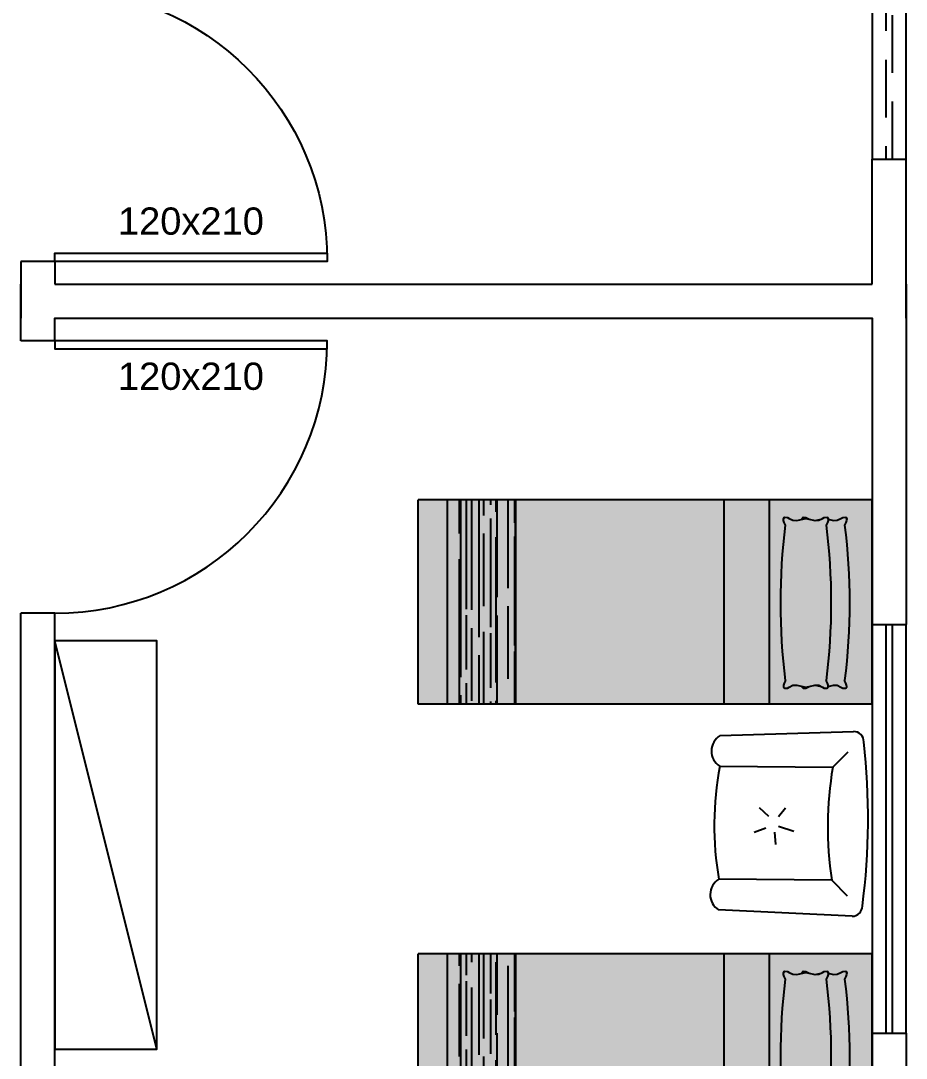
# Model space of a CAD drawing. Header units: centimetres. Extents: x 0 to 1084401, y -139216 to 99734.
# Drawn here: x 912420.2 to 912810.2, y 10911 to 11368 of the extents above; entities that cross this region are included whole.
import ezdxf
from ezdxf.enums import TextEntityAlignment as Align

# ---------------------------------------------------------------- set-up
doc = ezdxf.new("R2010")
doc.units = ezdxf.units.CM
doc.header["$LTSCALE"] = 4
doc.linetypes.add('DASHED2', pattern=[9.524999999999999, 6.35, -3.175])
for name, color, linetype in [('0.1', 1, 'Continuous'), ('0.2', 2, 'Continuous'), ('0.6', 6, 'Continuous'), ('02-CONT', 2, 'Continuous'), ('AIT-LAY-HTC', 254, 'Continuous'), ('AIT-LAY-MOB', 2, 'Continuous')]:
    doc.layers.add(name, color=color, linetype=linetype)
doc.styles.add('2mm 1-50', font='arial.ttf', dxfattribs={"height": 0.1})

# ---------------------------------------------------------------- blocks, each defined once
blk = doc.blocks.new('1_00e')
blk.add_lwpolyline([(-28.40539012428269, -52.25289090163764), (-25.40539012428269, -52.25289090163764), (-25.40539012428269, 47.74710909836236), (-28.40539012428269, 47.74710909836236)], close=True)
at = {"color": 1}
blk.add_arc((-28.40539012428326, -52.25289090163764), 100, 0, 90, dxfattribs=at)
blk = doc.blocks.new('CAMA-SOLTEIRO')
h = blk.add_hatch()
h.set_pattern_fill('AR-RROOF', color=256, scale=0.08, style=0)
h.set_pattern_definition([(0, (-259.2971654992087, -62.25848343646964), (0.176, 0.08), [1.2, -0.16, 0.4, -0.08]), (0, (-259.1907654992087, -62.21848343646964), (-0.08, 0.1064), [0.24, -0.0264, 0.48, -0.06]), (0, (-259.2571654992087, -62.19048343646964), (0.416, 0.0536), [0.64, -0.112, 0.32, -0.08])])
h.paths.add_polyline_path([(0.4499999999999886, -1.569999999997059), (-0.4500000000000455, -1.569999999997044), (-0.4500000000000455, -1.869999999999941), (0.4499999999999886, -1.869999999999969)])
at = {"layer": 'AIT-LAY-HTC'}
h = blk.add_hatch(color=254, dxfattribs=at)
h.paths.add_polyline_path([(0.4499999999999886, -0.6535763996212509), (-0.4499999999999886, -0.6535763996212509), (-0.4499999999999886, -1.569999999997044), (0.4499999999999886, -1.569999999997044)])
h.paths.add_polyline_path([(0.4499999999999886, -2.131628207280301e-14), (-0.4499999999999886, -7.105427357601002e-15), (-0.4500000000000455, -0.4535763996212623), (0.4499999999999886, -0.4535763996212623)])
h.paths.add_polyline_path([(0.3716982436171747, -0.373121244349754), (0.3723867664295994, -0.3861706267807321), (0.3655536251368972, -0.390699628518469), (0.3589239480322135, -0.390246726289142), (0.3496964401738865, -0.3873305654911334), (0.3375292817262334, -0.3814624037465322, -0.06240135273612517), (-0.3458491167673401, -0.3814624037465322), (-0.3580162752151068, -0.3873305654911476), (-0.3672437830732633, -0.3902467262891278), (-0.3738734601780038, -0.3906996285184547), (-0.3807066014707061, -0.3861706267807179), (-0.3800180786582814, -0.3731212443497398), (-0.3760551388454587, -0.3650755000255188), (-0.3677125645626802, -0.3491925823837292), (-0.367078841438115, -0.3321323483973302), (-0.3724699016728437, -0.3091402599489683), (-0.3738734601780038, -0.3092361431671051), (-0.3807066014707061, -0.3047071414293683), (-0.3800180786582814, -0.2916577589983902), (-0.3760551388454587, -0.2836120146741834), (-0.3731809529210182, -0.2781400276378534), (-0.3671426902825488, -0.2523877149917055), (-0.3671057082908646, -0.2513921359974702), (-0.3671426902825488, -0.2503965570033344), (-0.373180952921075, -0.2246442443571155), (-0.3760551388455156, -0.2191722573209276), (-0.3800180786582814, -0.2111265129965787), (-0.3807066014707061, -0.1980771305656006), (-0.3738734601780038, -0.1935481288278922), (-0.3724699016728437, -0.1936440120460148), (-0.367078841438115, -0.1706519235976387), (-0.3677125645626802, -0.1535916896112397), (-0.3760551388455156, -0.1377087719694785), (-0.3800180786582814, -0.1296630276452575), (-0.3807066014707061, -0.116613645214251), (-0.3738734601780038, -0.1120846434765284), (-0.3672437830733202, -0.1125375457058411), (-0.3580162752149931, -0.1154537065038497), (-0.3458491167673401, -0.1213218682484509, -0.06240135273612597), (0.3375292817262334, -0.1213218682484509), (0.3496964401739433, -0.1154537065038497), (0.3589239480322135, -0.1125375457058553), (0.3655536251368972, -0.1120846434765284), (0.3723867664295994, -0.1166136452142652), (0.3716982436171747, -0.1296630276452575), (0.3677353038042952, -0.1377087719695922), (0.3593927295215735, -0.1535916896112681), (0.3587590063970083, -0.1706519235976671), (0.364150066631737, -0.193644012046029), (0.3655536251368972, -0.193548128827878), (0.3723867664295994, -0.1980771305656006), (0.3716982436171747, -0.2111265129965929), (0.3677353038042384, -0.2191722573211123), (0.3648611178799115, -0.2246442443571297), (0.3588228552414421, -0.250396557003306), (0.358785873249758, -0.251392135997456), (0.3588228552414421, -0.2523877149917482), (0.3648611178799115, -0.2781400276378392), (0.3677353038042952, -0.2836120146742545), (0.3716982436171747, -0.2916577589984044), (0.3723867664295994, -0.3047071414293683), (0.3655536251368972, -0.3092361431670909), (0.364150066631737, -0.3091402599489825), (0.3587590063970083, -0.3321323483973586), (0.3593927295215735, -0.3491925823837292), (0.3677353038044657, -0.3650755000253483)], flags=16)
h.paths.add_polyline_path([(-0.4500000000000455, -1.869999999999926), (-0.4499999999999886, -1.99999999999995), (0.4499999999999886, -1.99999999999995), (0.4499999999999886, -1.869999999999969)])
h = blk.add_hatch(color=252, dxfattribs=at)
edge = h.paths.add_edge_path()
edge.add_line((0.3677353038042384, -0.1377087719696206), (0.3716982436171179, -0.1296630276452433))
edge.add_line((0.3716982436171747, -0.1296630276452433), (0.3723867664295994, -0.1166136452142652))
edge.add_line((0.3723867664295994, -0.1166136452142652), (0.3655536251368972, -0.1120846434765284))
edge.add_line((0.3655536251368972, -0.1120846434765284), (0.3589239480322135, -0.1125375457058411))
edge.add_line((0.3589239480322135, -0.1125375457058553), (0.3496964401739433, -0.1154537065038497))
edge.add_line((0.3496964401739433, -0.1154537065038355), (0.3375292817262334, -0.1213218682484509))
edge.add_ellipse((-0.004159917520553336, -2.848495806804841), major_axis=(1.943480023054445, 1.943480023054444), ratio=0.9999999999999957, start_angle=37.85859147788927, end_angle=52.14140852211052)
edge.add_line((-0.3458491167673401, -0.1213218682484651), (-0.35801627521505, -0.1154537065038497))
edge.add_line((-0.35801627521505, -0.1154537065038497), (-0.3672437830732633, -0.1125375457058553))
edge.add_line((-0.3672437830733202, -0.1125375457058553), (-0.3738734601780607, -0.1120846434765284))
edge.add_line((-0.3738734601780607, -0.1120846434765426), (-0.380706601470763, -0.116613645214251))
edge.add_line((-0.3807066014707061, -0.116613645214251), (-0.3800180786582814, -0.1296630276452433))
edge.add_line((-0.3800180786582814, -0.1296630276452433), (-0.3760551388454587, -0.1377087719697059))
edge.add_line((-0.3760551388454019, -0.1377087719697201), (-0.3677125645626802, -0.1535916896112681))
edge.add_line((-0.3677125645626802, -0.1535916896112681), (-0.367078841438115, -0.1706519235976671))
edge.add_line((-0.367078841438115, -0.1706519235976671), (-0.3724699016728437, -0.1936440120460148))
edge.add_line((-0.3724699016728437, -0.1936440120460148), (-0.3672437830733202, -0.1940010310572049))
edge.add_line((-0.3672437830733202, -0.1940010310572049), (-0.35801627521505, -0.1969171918551993))
edge.add_line((-0.35801627521505, -0.1969171918551993), (-0.3458491167673401, -0.2027853535998148))
edge.add_ellipse((-0.004159917520553336, -2.929959292156191), major_axis=(1.943480023054446, 1.943480023054447), ratio=0.9999999999999976, start_angle=37.85859147788932, end_angle=52.14140852211062, ccw=False)
edge.add_line((0.3375292817262334, -0.2027853535998148), (0.3496964401739433, -0.1969171918551851))
edge.add_line((0.3496964401739433, -0.1969171918551709), (0.3589239480322703, -0.1940010310572049))
edge.add_line((0.3589239480322135, -0.1940010310572049), (0.364150066631737, -0.193644012046029))
edge.add_line((0.364150066631737, -0.193644012046029), (0.3587590063970083, -0.1706519235976671))
edge.add_line((0.3587590063970083, -0.1706519235976671), (0.3593927295215735, -0.1535916896112681))
edge.add_line((0.3593927295215735, -0.1535916896112681), (0.3677353038042952, -0.1377087719696206))
edge = h.paths.add_edge_path()
edge.add_line((0.3585894172769599, -0.2513921359974987), (0.3588228552414421, -0.250396557003306))
edge.add_line((0.3588228552414421, -0.250396557003306), (0.3593927295215735, -0.2350551749626035))
edge.add_line((0.3593927295215735, -0.2350551749626035), (0.367735303804352, -0.2191722573207713))
edge.add_line((0.367735303804352, -0.2191722573207713), (0.3716982436171747, -0.2111265129966071))
edge.add_line((0.3716982436171747, -0.2111265129966071), (0.3723867664295994, -0.198077130565629))
edge.add_line((0.3723867664295994, -0.198077130565629), (0.3655536251368972, -0.1935481288278922))
edge.add_line((0.3655536251368972, -0.193548128827878), (0.3589239480322135, -0.1940010310571907))
edge.add_line((0.3589239480322135, -0.1940010310572049), (0.3496964401739433, -0.1969171918551993))
edge.add_line((0.3496964401739433, -0.1969171918551993), (0.3375292817262334, -0.2027853535998148))
edge.add_ellipse((-0.004159917520553336, -2.929959292156191), major_axis=(1.94348002305446, 1.94348002305446), ratio=0.9999999999999964, start_angle=37.85859147788919, end_angle=52.14140852211058)
edge.add_line((-0.3458491167673401, -0.2027853535998148), (-0.3580162752149931, -0.1969171918552135))
edge.add_line((-0.3580162752149931, -0.1969171918552135), (-0.3672437830733202, -0.1940010310571907))
edge.add_line((-0.3672437830733202, -0.1940010310571907), (-0.3738734601780038, -0.1935481288278638))
edge.add_line((-0.3738734601780038, -0.193548128827878), (-0.3807066014707061, -0.1980771305656006))
edge.add_line((-0.3807066014707061, -0.1980771305656006), (-0.3800180786582814, -0.2111265129965929))
edge.add_line((-0.3800180786582814, -0.2111265129965929), (-0.376055138845345, -0.2191722573210413))
edge.add_line((-0.376055138845345, -0.2191722573210413), (-0.3677125645626802, -0.2350551749625893))
edge.add_line((-0.3677125645626802, -0.2350551749626035), (-0.3671426902825488, -0.250396557003306))
edge.add_line((-0.3671426902825488, -0.2503965570032918), (-0.3669092523180666, -0.2513921359974702))
edge.add_line((-0.3669092523180666, -0.2513921359974702), (-0.3732120659238944, -0.278272720073609))
edge.add_line((-0.3732120659238944, -0.278272720073609), (-0.3759659441697067, -0.2921238786731593))
edge.add_line((-0.3759659441697067, -0.2921238786731593), (-0.3732120659238944, -0.3059750372728232))
edge.add_line((-0.3732120659238944, -0.3059750372728232), (-0.367078841438115, -0.3321323483973302))
edge.add_line((-0.367078841438115, -0.3321323483973302), (-0.3677125645626802, -0.3491925823837292))
edge.add_line((-0.3677125645626802, -0.3491925823837292), (-0.3760551388454587, -0.3650755000255756))
edge.add_line((-0.3760551388454587, -0.3650755000255756), (-0.3800180786582814, -0.3731212443497398))
edge.add_line((-0.3800180786582814, -0.3731212443497398), (-0.3807066014707061, -0.3861706267807179))
edge.add_line((-0.3807066014707061, -0.3861706267807179), (-0.3738734601780607, -0.3906996285184547))
edge.add_line((-0.3738734601780607, -0.390699628518469), (-0.3672437830733202, -0.390246726289142))
edge.add_line((-0.3672437830733202, -0.3902467262891278), (-0.35801627521505, -0.3873305654911192))
edge.add_line((-0.3580162752149931, -0.3873305654911192), (-0.3458491167673401, -0.381462403746518))
edge.add_ellipse((-0.004159917520553336, 2.345711534809816), major_axis=(1.943480023054408, 1.943480023054407), ratio=0.9999999999999963, start_angle=217.8585914778892, end_angle=232.1414085221106)
edge.add_line((0.3375292817262334, -0.3814624037465322), (0.3496964401739433, -0.3873305654911476))
edge.add_line((0.3496964401739433, -0.3873305654911476), (0.3589239480321567, -0.390246726289142))
edge.add_line((0.3589239480321567, -0.390246726289142), (0.3655536251368403, -0.3906996285184832))
edge.add_line((0.3655536251368972, -0.390699628518469), (0.3723867664295994, -0.3861706267807321))
edge.add_line((0.3723867664295994, -0.3861706267807321), (0.3716982436171747, -0.373121244349754))
edge.add_line((0.3716982436171747, -0.3731212443497398), (0.3677353038042384, -0.3650755000254762))
edge.add_line((0.3677353038042384, -0.3650755000254762), (0.3593927295215735, -0.3491925823837292))
edge.add_line((0.3593927295215735, -0.3491925823837292), (0.3587590063970083, -0.3321323483973302))
edge.add_line((0.3587590063970083, -0.3321323483973444), (0.3648922308827878, -0.3059750372727663))
edge.add_line((0.3648922308827878, -0.3059750372727521), (0.3676461091286001, -0.2921238786731735))
edge.add_line((0.3676461091286001, -0.2921238786731735), (0.3648922308827878, -0.2782727200736659))
edge.add_line((0.3648922308827878, -0.2782727200736659), (0.3585894172769599, -0.2513921359974987))
for points in [[(0.4499999999999886, -0.6535763996212509), (0.4499999999999886, -0.4535763996212623), (-0.4499999999999886, -0.4535763996212623), (-0.4499999999999886, -0.6535763996212509)], [(-0.4499999999999886, -1.569999999997044), (0.4499999999999886, -1.569999999997044), (0.4499999999999886, -1.869999999999955), (-0.4499999999999886, -1.869999999999955)]]:
    blk.add_hatch(color=252, dxfattribs=at).paths.add_polyline_path(points)
for p, q in [((-0.4500000000000455, 7.105427357601002e-15), (0.4499999999999886, -7.105427357601002e-15)), ((-0.4500000000000455, 7.105427357601002e-15), (-0.4499999999999886, -1.99999999999995)), ((0.4499999999999886, -7.105427357601002e-15), (0.4499999999999886, -1.99999999999995)), ((0.4499999999999886, -0.05000000000000426), (0.4499999999999886, -1.949999999999953)), ((0.4499999999999886, -0.4535763996212623), (-0.4499999999999886, -0.4535763996212623)), ((0.4499999999999886, -0.6535763996212509), (-0.4499999999999886, -0.6535763996212509)), ((-0.4499999999999886, -1.569999999997044), (0.4499999999999886, -1.569999999997044)), ((-0.4499999999999886, -1.869999999999941), (0.4499999999999886, -1.869999999999955)), ((-0.4499999999999886, -1.99999999999995), (0.4499999999999886, -1.99999999999995))]:
    blk.add_line(p, q)
for points in [[(-0.3724699016728437, -0.1936440120460148), (-0.367078841438115, -0.1706519235976529), (-0.3677125645626802, -0.1535916896112539), (-0.3760551388454587, -0.1377087719695353), (-0.3800180786582814, -0.1296630276452433), (-0.3807066014707061, -0.1166136452142652), (-0.3738734601780038, -0.1120846434765284), (-0.3672437830733202, -0.1125375457058553), (-0.35801627521505, -0.1154537065038497), (-0.3458491167673401, -0.1213218682484651)], [(0.364150066631737, -0.1936440120460148), (0.3587590063970083, -0.1706519235976671), (0.3593927295215735, -0.1535916896112539), (0.3677353038042952, -0.1377087719695496), (0.3716982436171747, -0.1296630276452575), (0.3723867664295994, -0.1166136452142652), (0.3655536251368972, -0.1120846434765284), (0.3589239480322135, -0.1125375457058553), (0.3496964401739433, -0.1154537065038497), (0.3375292817262334, -0.1213218682484651)], [(-0.3458491167673401, -0.3814624037465322), (-0.35801627521505, -0.3873305654911476), (-0.3672437830733202, -0.3902467262891278), (-0.3738734601780038, -0.3906996285184547), (-0.3807066014707061, -0.3861706267807179), (-0.3800180786582814, -0.3731212443497398), (-0.3760551388454587, -0.3650755000254478), (-0.3677125645626802, -0.3491925823837292), (-0.367078841438115, -0.3321323483973302), (-0.3732120659238944, -0.3059750372727663), (-0.3759659441697067, -0.2921238786731593), (-0.3732120659238944, -0.2782727200735664), (-0.367078841438115, -0.2521154089490025), (-0.3677125645626802, -0.2350551749626035), (-0.3760551388454587, -0.219172257320885), (-0.3800180786582814, -0.2111265129965929), (-0.3807066014707061, -0.1980771305656148), (-0.3738734601780038, -0.193548128827878), (-0.3672437830733202, -0.1940010310572049), (-0.35801627521505, -0.1969171918551993), (-0.3458491167673401, -0.2027853535998148)], [(-0.3671426902825488, -0.2523877149916771), (-0.367078841438115, -0.2506688630459806), (-0.373180952921075, -0.2246442443571155)], [(0.3375292817262334, -0.3814624037465322), (0.3496964401739433, -0.3873305654911476), (0.3589239480322135, -0.390246726289142), (0.3655536251368972, -0.390699628518469), (0.3723867664295994, -0.3861706267807321), (0.3716982436171747, -0.373121244349754), (0.3677353038042952, -0.365075500025462), (0.3593927295215735, -0.3491925823837434), (0.3587590063970083, -0.3321323483973444), (0.3648922308827878, -0.3059750372727805), (0.3676461091286001, -0.2921238786731735), (0.3648922308827878, -0.2782727200735806), (0.3587590063970083, -0.2521154089490167), (0.3593927295215735, -0.2350551749626035), (0.3677353038042952, -0.219172257320885), (0.3716982436171747, -0.2111265129966071), (0.3723867664295994, -0.1980771305656148), (0.3655536251368972, -0.193548128827878), (0.3589239480322135, -0.1940010310572049), (0.3496964401739433, -0.1969171918551993), (0.3375292817262334, -0.2027853535998148)], [(0.3588228552414421, -0.2523877149916913), (0.3587590063970083, -0.2506688630459948), (0.3648611178799115, -0.2246442443571155)], [(-0.3724699016728437, -0.3091402599489825), (-0.3738734601780038, -0.3092361431671051), (-0.3807066014707061, -0.3047071414293683), (-0.3800180786582814, -0.2916577589983902), (-0.3760551388454587, -0.2836120146740981), (-0.373180952921075, -0.2781400276378818)], [(0.364150066631737, -0.3091402599489825), (0.3655536251368972, -0.3092361431671051), (0.3723867664295994, -0.3047071414293825), (0.3716982436171747, -0.2916577589983902), (0.3677353038042952, -0.2836120146740981), (0.3648611178799115, -0.2781400276378818)]]:
    blk.add_lwpolyline(points)
for centre, radius, start, end in [((-0.004159917520553336, -2.848495806804841), 2.748495806804713, 82.85859147788834, 97.14140852211166), ((-0.004159917520553336, -2.929959292156191), 2.748495806804713, 82.85859147788834, 97.14140852211166), ((-0.004159917520553336, 2.345711534809816), 2.748495806804664, 262.8585914778884, 277.1414085221116)]:
    blk.add_arc(centre, radius, start, end)
blk = doc.blocks.new('Poltrona08')
for p, q in [((-49.37355434940944, -15.72616752609145), (-49.37355434940944, 39.27383247390898)), ((5.626445650590281, 39.27383247390898), (5.626445650590281, -15.72616752609145)), ((-20.37521952551106, 13.07900181849368), (-18.02898095166735, 20.58190801911918)), ((-29.2909328934294, 16.36152345113095), (-25.06770044392762, 13.07900181849368)), ((-17.55973248275292, 11.20327594779246), (-11.45950615759236, 11.67220877437826)), ((-25.06770044392762, 8.389687141740989), (-29.2909328934294, 3.700372464987946)), ((-19.43672258768149, 6.982894097625572), (-17.27983121032299, 1.207633293280477))]:
    blk.add_line(p, q)
for points in [[(-64.37355434940893, -15.72616752609145), (-66.8735543494095, 49.27383247390912)], [(-49.37355434940943, 39.27383247390898), (-56.87355434940936, 46.77383247390891)], [(5.626445650590281, 39.27383247390898), (13.12644565059021, 46.77383247390891)], [(23.12644565059071, 49.27383247390912), (20.62644565059085, -15.72616752609145)]]:
    blk.add_lwpolyline(points)
for centre, radius, start, end in [((-21.87355434940922, -276.1504985630796), 332.8366544436498, 83.0975626029274, 96.90243739707266), ((-61.87355434940979, 49.27383247390912), 4.999999999999893, 89.99999999999795, 179.9999999999999), ((18.12644565059099, 49.27383247390912), 4.999999999999893, 0, 90.00000000000203), ((-21.87355434940922, 208.7364681285423), 171.6794538755731, 260.782525588539, 279.2174744114608), ((-56.87355434940866, -11.05950085942512), 8.833333333333096, 211.8907918018441, 328.1092081981547), ((-21.87355434940887, 134.2738324739405), 152.5000000000315, 259.6111421845325, 280.3888578154674), ((13.12644565059056, -11.05950085942476), 8.833333333333284, 211.8907918018461, 328.1092081981539)]:
    blk.add_arc(centre, radius, start, end)

msp = doc.modelspace()

# ---------------------------------------------------------------- linework, layer by layer
at = {"layer": '0.1', "linetype": 'DASHED2'}
for p, q in [((912801.2346801861, 11427.01251930817), (912801.2346801861, 11307.01251930813)), ((912804.2346801861, 11307.01251930813), (912804.2346801861, 11427.01251930817))]:
    msp.add_line(p, q, dxfattribs=at)
at = {"layer": '0.2'}
for p, q in [((912795.2346801861, 11102.01251930813), (912795.2346801861, 10922.01251930813)), ((912801.2346801861, 11102.01251930813), (912801.2346801861, 10922.01251930813)), ((912804.2346801861, 10922.01251930813), (912804.2346801861, 11102.01251930813)), ((912810.2346801861, 10922.01251930813), (912810.2346801861, 11102.01251930813)), ((912480.2346801861, 10914.90215118221), (912435.2346801861, 11094.90215118221))]:
    msp.add_line(p, q, dxfattribs=at)
msp.add_lwpolyline([(912435.2346801861, 11094.90215118221), (912435.2346801861, 10914.90215118221), (912480.2346801861, 10914.90215118221), (912480.2346801861, 11094.90215118221)], close=True, dxfattribs=at)
at = {"layer": '0.6'}
for p, q in [((912795.2346801861, 11427.01251930817), (912795.2346801861, 11307.01251930813)), ((912810.2346801861, 11307.01251930813), (912810.2346801861, 11427.01251930817)), ((912795.2346801861, 11307.01251930817), (912810.2346801861, 11307.01251930817)), ((912435.2346801861, 11262.01251930817), (912420.2346801861, 11262.01251930817)), ((912435.2346801861, 11227.01251930817), (912420.2346801861, 11227.01251930817)), ((912435.2346801861, 11107.01251930817), (912420.2346801861, 11107.01251930817)), ((912795.2346801861, 11102.01251930817), (912810.2346801861, 11102.01251930817)), ((912795.2346801861, 10922.01251930817), (912810.2346801861, 10922.01251930817))]:
    msp.add_line(p, q, dxfattribs=at)
for points in [[(912795.2346801861, 11252.01251930817), (912795.2346801861, 11307.01251930817)], [(912810.2346801861, 11237.01251930817), (912810.2346801861, 11307.01251930817)], [(912420.2346801861, 11262.01251930817), (912420.2346801861, 11237.01251930817)], [(912435.2346801861, 11262.01251930817), (912435.2346801861, 11252.01251930817)], [(912420.2346801861, 11227.01251930817), (912420.2346801861, 11252.01251930817)], [(912435.2346801861, 11252.01251930817), (912795.2346801861, 11252.01251930817)], [(912810.2346801861, 11252.01251930817), (912810.2346801861, 11102.01251930817)], [(912435.2346801861, 11227.01251930817), (912435.2346801861, 11237.01251930817), (912795.2346801861, 11237.01251930817), (912795.2346801861, 11102.01251930817)], [(912420.2346801861, 10797.01251930817), (912420.2346801861, 11107.01251930817)], [(912435.2346801861, 10797.01251930817), (912435.2346801861, 11107.01251930817)], [(912795.2346801861, 10922.01251930817), (912795.2346801861, 10787.01251930817)], [(912810.2346801861, 10922.01251930817), (912810.2346801861, 10772.01251930817)]]:
    msp.add_lwpolyline(points, dxfattribs=at)

# ---------------------------------------------------------------- block references
at = {"layer": '0.2', "xscale": 0.904434194830291, "yscale": 0.904434194830291, "zscale": 0.904434194830291, "rotation": 269.5138070605645}
msp.add_blockref('Poltrona08', (912741.9801571771, 10994.80499533591), dxfattribs=at)
at = {"layer": '02-CONT', "yscale": 1.2, "zscale": 1.2, "rotation": 270}
for p, xscale in [((912497.9381492682, 11296.0989874573), -1.2), ((912497.9381492682, 11192.92605115903), 1.2)]:
    msp.add_blockref('1_00e', p, dxfattribs=dict(at, xscale=xscale))
at = {"layer": 'AIT-LAY-MOB', "ltscale": 3, "xscale": -99.99999651281604, "yscale": 99.99999651281604, "zscale": 99.99999651281604, "rotation": 270.000035963785}
for p in [(912795.234708432, 11112.01252401589), (912795.2346519403, 10912.01251773889)]:
    msp.add_blockref('CAMA-SOLTEIRO', p, dxfattribs=at)

# ---------------------------------------------------------------- texts
at = {"layer": '02-CONT', "style": '2mm 1-50'}
for p in [(912495.1806680305, 11279.76128180957), (912495.1806680305, 11211.41251930817)]:
    msp.add_text('120x210', height=12, dxfattribs=at).set_placement(p, align=Align.MIDDLE_CENTER)

doc.saveas('drawing.dxf')
